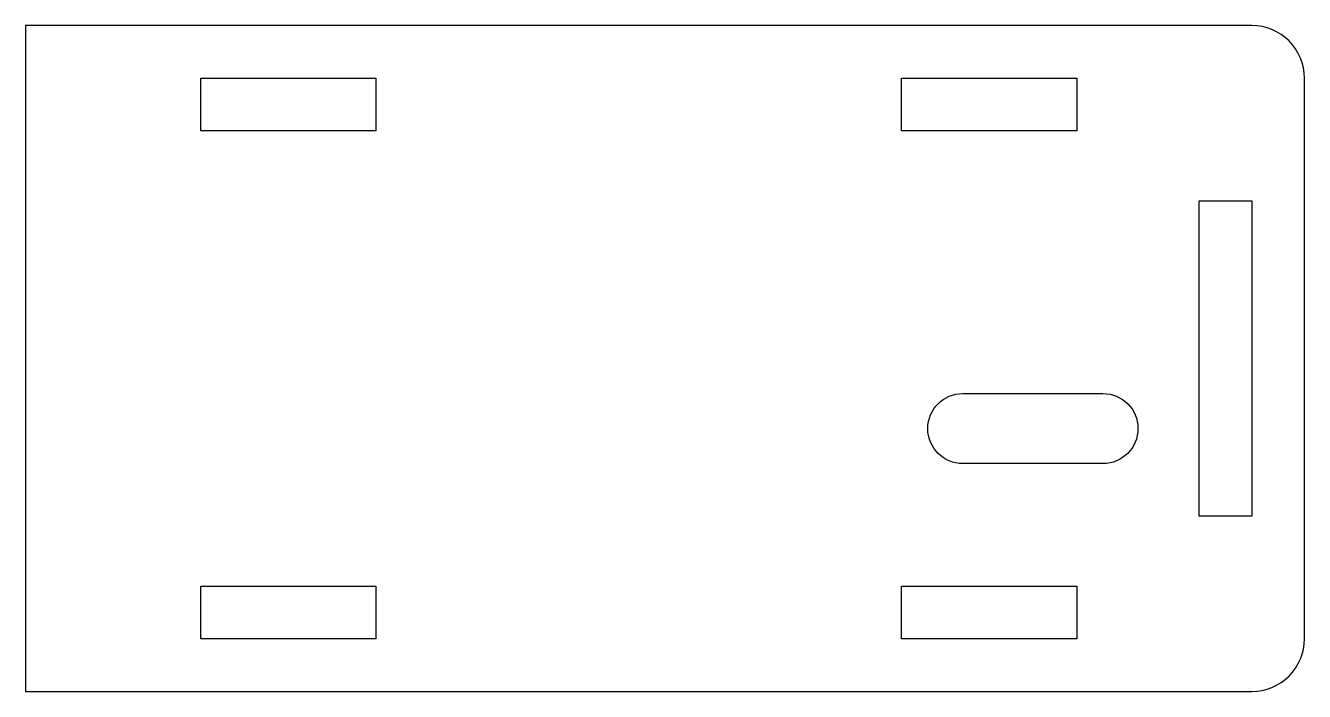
# Model space of a CAD drawing. Header units: millimetres. Extents: x -73 to 0, y 0 to 38.
import ezdxf

# ---------------------------------------------------------------- set-up
doc = ezdxf.new("R2010")
doc.units = ezdxf.units.MM

msp = doc.modelspace()

# ---------------------------------------------------------------- linework, layer by layer
for points in [[(0, 35, 0.414214), (-3, 38), (-73, 38), (-73, 0), (-3, 0, 0.414214), (0, 3)], [(-11.5, 17, -1), (-11.5, 13), (-19.5, 13, -1), (-19.5, 17)]]:
    msp.add_lwpolyline(points, format="xyb", close=True)
for points in [[(-63, 32), (-63, 35), (-53, 35), (-53, 32)], [(-13, 35), (-13, 32), (-23, 32), (-23, 35)], [(-3, 28), (-3, 10), (-6, 10), (-6, 28)], [(-63, 3), (-63, 6), (-53, 6), (-53, 3)], [(-13, 6), (-13, 3), (-23, 3), (-23, 6)]]:
    msp.add_lwpolyline(points, close=True)

doc.saveas('drawing.dxf')
